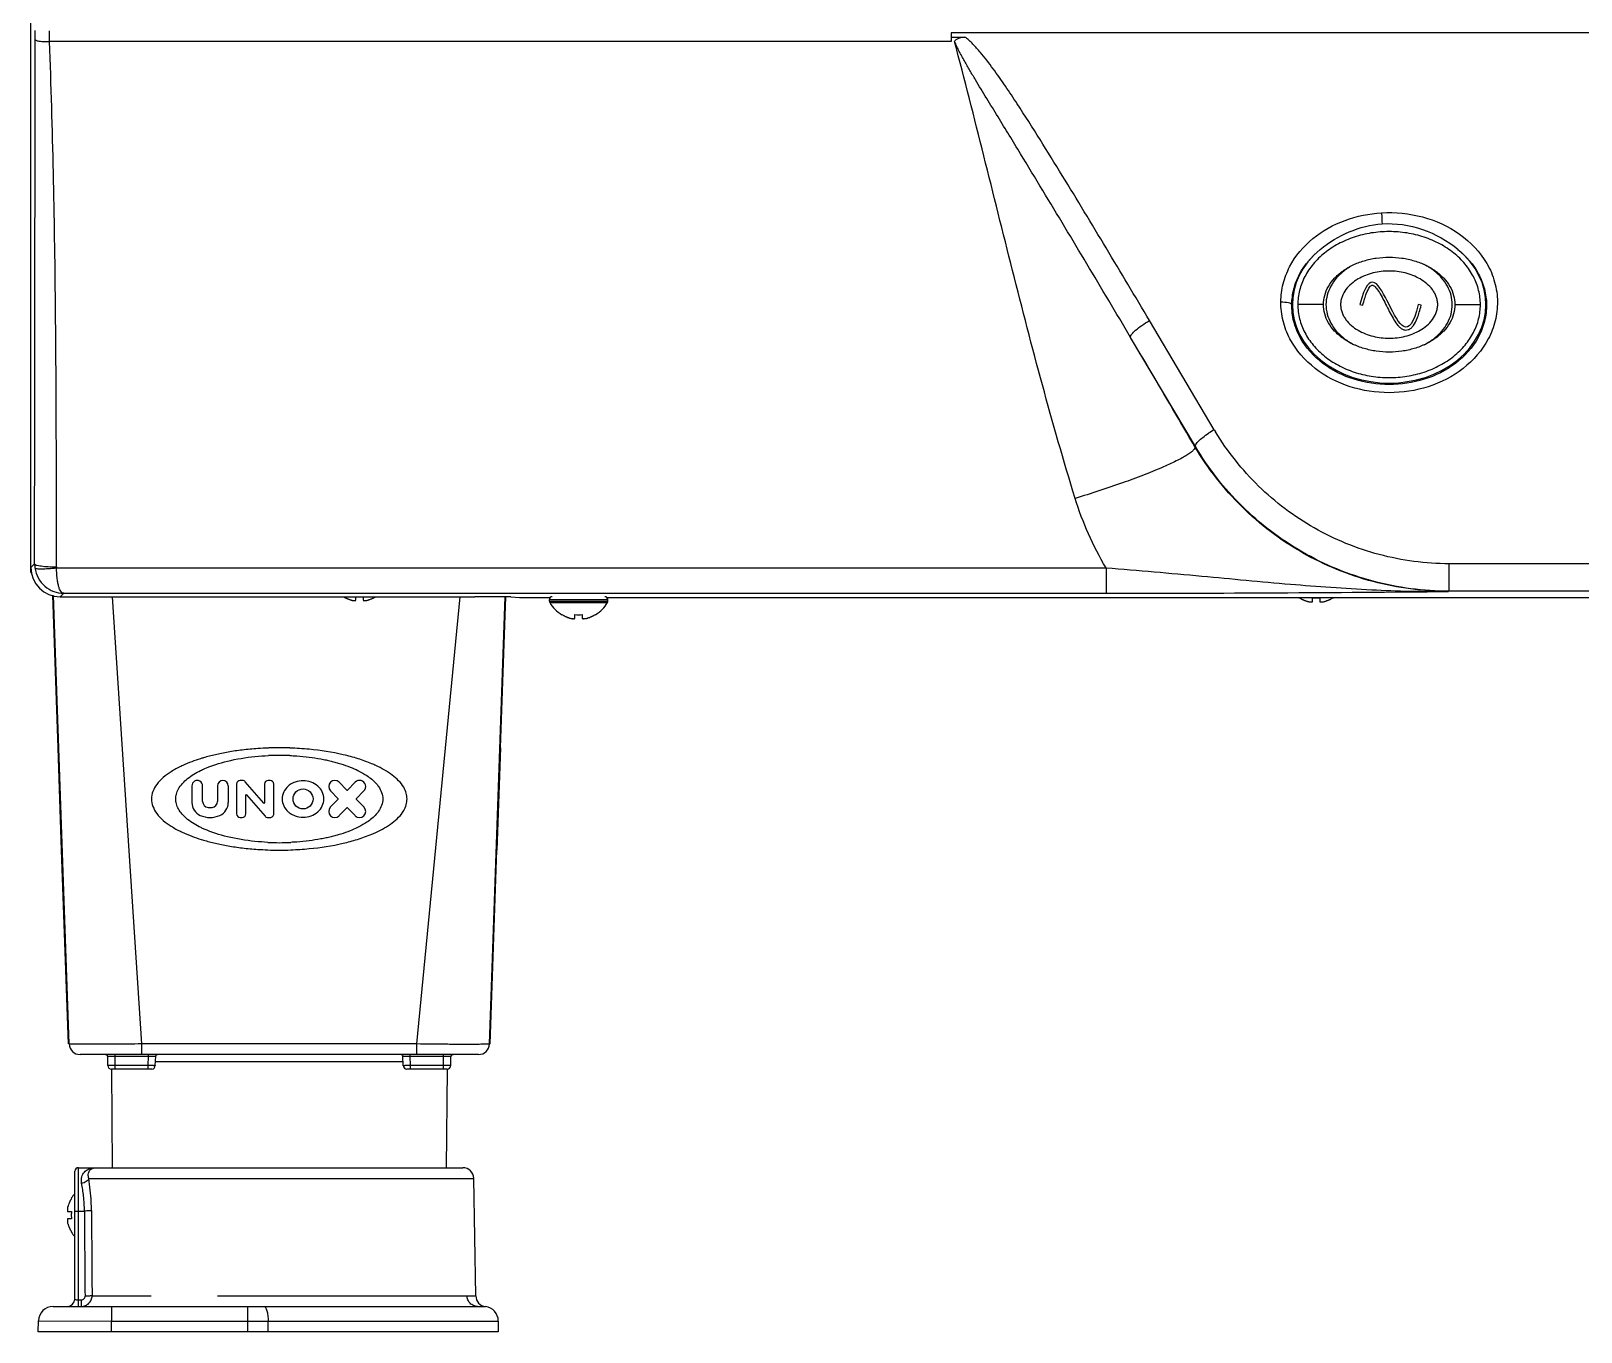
# Model space of a CAD drawing. Header units: millimetres. Extents: x -1538 to 3410, y -1646 to 2016.
# Drawn here: x -211.5 to 0.8, y -329.1 to -151 of the extents above; entities that cross this region are included whole.
import ezdxf

# ---------------------------------------------------------------- set-up
doc = ezdxf.new("R2010")
doc.units = ezdxf.units.MM
doc.header["$LTSCALE"] = 23.1
doc.layers.get('0').update_dxf_attribs({"linetype": 'CONTINUOUS'})

msp = doc.modelspace()

# ---------------------------------------------------------------- linework, layer by layer
at = {"linetype": 'Continuous'}
for p, q in [((-211.47, -224.44), (-211.47, -149.46)), ((-85.47, -152.41), (-208.92, -152.41)), ((-85.47, -151.24), (-85.47, -152.41)), ((522.53, -151.24), (-85.47, -151.24)), ((-85.47, -151.81), (-83.56, -151.81)), ((-34.47, -188.44), (-37.97, -188.44)), ((-29.47, -188.44), (-29.08, -188.54)), ((-21.08, -188.54), (-21.47, -188.44)), ((-16.47, -188.44), (-12.97, -188.44)), ((-49.41, -205.59), (-58.28, -190.64)), ((-52, -207.88), (-60.87, -192.93)), ((-52, -207.88), (-52.06, -207.9)), ((-211.47, -224.44), (-210.98, -223.95)), ((-211.47, -225.14), (-211.47, -224.44)), ((-207.97, -224.49), (-64.24, -224.49)), ((-64.24, -224.49), (-64.24, -227.96)), ((454.32, -223.93), (-17.25, -223.93)), ((-17.25, -227.7), (-17.25, -223.93)), ((-211.47, -225.14), (-211.33, -225.14)), ((-207.76, -249.14), (-208.49, -228.24)), ((-206.25, -289.7), (-208.39, -228.26)), ((-207.47, -228.44), (-206.99, -227.96)), ((-207.47, -228.44), (-150.66, -228.44)), ((-206.99, -227.96), (-64.24, -227.96)), ((-196.29, -289.7), (-200.31, -228.44)), ((-166.97, -228.94), (-166.97, -228.44)), ((-165.97, -228.44), (-165.97, -228.94)), ((-158.61, -289.7), (-152.7, -228.44)), ((-148.69, -289.7), (-146.55, -228.46)), ((-147.17, -249.14), (-146.45, -228.46)), ((-145.74, -228.48), (-144.55, -228.54)), ((-140.47, -229.04), (-140.47, -228.84)), ((-140.47, -228.84), (-132.47, -228.84)), ((-140.47, -229.04), (-132.47, -229.04)), ((-140.41, -229.25), (-132.52, -229.25)), ((-132.57, -228.57), (214.64, -228.57)), ((-132.47, -229.04), (-132.47, -228.84)), ((-37.77, -228.62), (-37.77, -228.59)), ((-35.97, -229.14), (-35.97, -228.59)), ((-34.97, -228.59), (-34.97, -229.14)), ((-33.17, -228.59), (-33.17, -228.62)), ((454.32, -227.7), (-17.25, -227.7)), ((-138.77, -230.92), (-138.77, -230.89)), ((-136.97, -231.44), (-136.97, -230.89)), ((-135.97, -230.89), (-135.97, -231.44)), ((-134.17, -230.89), (-134.17, -230.92)), ((-207.27, -263.14), (-207.76, -249.14)), ((-207.66, -249.14), (-207.76, -249.14)), ((-147.17, -249.14), (-147.66, -263.14)), ((-147.17, -249.14), (-147.27, -249.14)), ((-189.44, -254.35), (-189.44, -256.65)), ((-187.96, -256.47), (-187.96, -254.35)), ((-185.93, -254.35), (-185.93, -256.47)), ((-184.44, -256.65), (-184.44, -254.35)), ((-183.3, -254.11), (-183.3, -258.17)), ((-182.5, -253.61), (-182.8, -253.61)), ((-179.57, -256.71), (-182.12, -253.78)), ((-179.5, -254.11), (-179.5, -256.68)), ((-178.73, -253.61), (-178.99, -253.61)), ((-178.23, -258.17), (-178.23, -254.11)), ((-168.19, -254.92), (-169.25, -253.85)), ((-167.07, -253.85), (-168.13, -254.92)), ((-207.42, -256.14), (-207.52, -256.14)), ((-182.03, -258.17), (-182.03, -255.6)), ((-181.96, -255.57), (-179.41, -258.51)), ((-170.45, -255.05), (-169.39, -256.11)), ((-169.39, -256.17), (-170.45, -257.24)), ((-166.93, -256.11), (-165.87, -255.05)), ((-165.87, -257.24), (-166.93, -256.17)), ((-147.51, -256.14), (-147.41, -256.14)), ((-182.8, -258.68), (-182.54, -258.68)), ((-179.03, -258.68), (-178.73, -258.68)), ((-169.25, -258.43), (-168.19, -257.37)), ((-168.13, -257.37), (-167.07, -258.43)), ((-206.35, -289.7), (-207.27, -263.14)), ((-207.27, -263.14), (-207.17, -263.14)), ((-148.59, -289.7), (-147.66, -263.14)), ((-147.76, -263.14), (-147.66, -263.14)), ((-196.29, -291.14), (-196.29, -289.7)), ((-158.61, -289.7), (-196.29, -289.7)), ((-158.61, -291.14), (-158.61, -289.7)), ((-150.18, -291.14), (-204.75, -291.14)), ((-200.94, -292.65), (-200.96, -291.39)), ((-199.96, -291.39), (-199.96, -291.14)), ((-199.94, -292.65), (-199.96, -291.39)), ((-199.96, -291.39), (-195.39, -291.39)), ((-199.94, -293.14), (-199.94, -292.65)), ((-195.44, -292.65), (-199.94, -292.65)), ((-195.44, -292.65), (-195.39, -291.39)), ((-195.44, -293.14), (-195.44, -292.65)), ((-195.39, -291.39), (-195.39, -291.14)), ((-194.44, -292.66), (-194.39, -291.38)), ((-160.51, -292.13), (-194.42, -292.13)), ((-160.49, -292.66), (-160.54, -291.38)), ((-159.54, -291.39), (-159.54, -291.14)), ((-159.54, -291.39), (-154.97, -291.39)), ((-159.49, -292.65), (-159.54, -291.39)), ((-154.99, -292.65), (-159.49, -292.65)), ((-159.49, -293.14), (-159.49, -292.65)), ((-154.99, -292.65), (-154.97, -291.39)), ((-154.99, -293.14), (-154.99, -292.65)), ((-154.97, -291.39), (-154.97, -291.14)), ((-153.99, -292.65), (-153.97, -291.39)), ((-200.45, -293.14), (-200.33, -306.64)), ((-200.45, -293.14), (-200.33, -306.64)), ((-194.94, -293.14), (-200.44, -293.14)), ((-154.49, -293.14), (-159.99, -293.14)), ((-154.48, -293.14), (-154.6, -306.64)), ((-205.47, -324.64), (-205.47, -307.14)), ((-204.97, -325.64), (-204.97, -306.64)), ((-204.97, -306.64), (-152.33, -306.64)), ((-203.56, -308.12), (-150.83, -308.12)), ((-150.55, -324.19), (-150.83, -308.12)), ((-205.94, -310.84), (-205.91, -310.84)), ((-206.46, -312.64), (-205.91, -312.64)), ((-205.91, -313.64), (-206.46, -313.64)), ((-204.97, -312.58), (-204.15, -312.58)), ((-205.91, -315.44), (-205.94, -315.44)), ((-204.97, -324.73), (-204.57, -324.73)), ((-204.57, -325.64), (-204.57, -324.73)), ((-203.1, -324.17), (-195.02, -324.17)), ((-185.92, -324.17), (-151.74, -324.17)), ((-208.44, -325.64), (-150.31, -325.64)), ((-200.44, -325.64), (-200.44, -327.64)), ((-181.81, -325.64), (-181.81, -329.14)), ((-210.47, -329.14), (-210.44, -327.61)), ((-210.44, -327.61), (-200.44, -327.64)), ((-200.46, -329.14), (-200.44, -327.64)), ((-200.44, -327.64), (-147.47, -327.64)), ((-178.99, -329.14), (-178.99, -327.64)), ((-147.47, -327.64), (-147.47, -329.14)), ((-147.47, -329.14), (-210.47, -329.14))]:
    msp.add_line(p, q, dxfattribs=at)
for points in [[(-194.39, -291.38), (-194.38, -291.33), (-194.33, -291.23), (-194.24, -291.17), (-194.14, -291.14)], [(-160.79, -291.14), (-160.69, -291.17), (-160.6, -291.23), (-160.55, -291.33), (-160.54, -291.38)]]:
    msp.add_lwpolyline(points, dxfattribs=at)
msp.add_circle((-174.21, -256.14), 1.37, dxfattribs=at)
for centre, radius, start, end in [((-828.51, -160.26), 619.64, 0.7264, 0.85909), ((-42.99, -217.18), 13.25, 118.9809, 123.0056), ((-17.31, -186.55), 37.32, 210.6895, 211.1977), ((-206.97, -223.96), 4, 179.9909, 187.9785), ((-206.73, -224.34), 1.25, 180.1243, 186.629), ((-166.28, -224.34), 4.75, 239.7816, 241.0315), ((-166.28, -224.34), 4.75, 241.0316, 241.9926), ((-166.28, -224.34), 4.75, 241.9926, 243.3187), ((-166.28, -224.35), 4.74, 243.3188, 244.4598), ((-166.29, -224.35), 4.74, 244.4598, 245.4278), ((-166.29, -224.35), 4.73, 245.4278, 246.6825), ((-166.29, -224.36), 4.73, 246.6826, 247.4526), ((-166.29, -224.36), 4.72, 247.4524, 248.9975), ((-166.3, -224.37), 4.72, 248.9977, 249.4819), ((-166.3, -224.38), 4.7, 249.4813, 251.5344), ((-166.31, -224.4), 4.68, 251.535, 252.6227), ((-166.31, -224.42), 4.67, 252.6228, 253.6051), ((-166.32, -224.45), 4.64, 253.6036, 255.6824), ((-167.21, -226.95), 2.01, 262.7259, 264.7415), ((-167.21, -226.97), 1.98, 264.7442, 265.3991), ((-167.21, -226.98), 1.97, 265.3984, 266.7833), ((-167.22, -226.99), 1.96, 266.7841, 267.6235), ((-167.22, -227), 1.96, 267.6234, 268.8455), ((-167.22, -227), 1.95, 268.8459, 270.9258), ((-167.22, -227), 1.95, 270.9261, 271.9964), ((-167.22, -227), 1.96, 271.9964, 273.0228), ((-167.22, -226.99), 1.97, 273.0233, 274.286), ((-167.22, -226.97), 1.98, 274.2856, 275.1372), ((-167.22, -226.95), 2.01, 275.1401, 277.2744), ((-165.71, -226.95), 2.01, 262.7256, 264.8598), ((-165.71, -226.97), 1.98, 264.8627, 265.7144), ((-165.71, -226.99), 1.97, 265.714, 266.9766), ((-165.72, -227), 1.96, 266.9771, 268.0037), ((-165.72, -227), 1.95, 268.0037, 269.0738), ((-165.72, -227), 1.95, 269.0741, 270.1995), ((-165.72, -227), 1.95, 270.1995, 271.1541), ((-165.72, -227), 1.95, 271.1545, 272.3767), ((-165.72, -226.99), 1.96, 272.3765, 273.2159), ((-165.72, -226.98), 1.97, 273.2167, 274.6016), ((-165.72, -226.97), 1.98, 274.6009, 275.2558), ((-165.72, -226.95), 2.01, 275.2585, 277.2741), ((-166.61, -224.45), 4.64, 284.3176, 286.3964), ((-166.62, -224.42), 4.67, 286.3949, 287.3772), ((-166.63, -224.4), 4.68, 287.3773, 288.465), ((-166.63, -224.38), 4.7, 288.4656, 290.5187), ((-166.64, -224.37), 4.72, 290.5181, 291.0023), ((-166.64, -224.36), 4.72, 291.0025, 292.5476), ((-166.64, -224.36), 4.73, 292.5474, 293.3174), ((-166.64, -224.35), 4.73, 293.3175, 294.5722), ((-166.65, -224.35), 4.74, 294.5722, 295.5402), ((-166.65, -224.35), 4.74, 295.5402, 296.6812), ((-166.65, -224.34), 4.75, 296.6813, 298.0074), ((-166.65, -224.34), 4.75, 298.0074, 298.9684), ((-166.65, -224.34), 4.75, 298.9685, 300.2183), ((-140.07, -228.84), 0.4, 90, 180), ((-140.07, -229.04), 0.4, 180, 210.3012), ((-136.27, -226.82), 4.8, 210.3012, 238.6273), ((-136.27, -226.82), 4.8, 210.3012, 238.6273), ((-136.66, -226.82), 4.8, 301.3727, 329.6988), ((-136.66, -226.82), 4.8, 301.3727, 329.6988), ((-132.87, -228.84), 0.4, 0, 90), ((-132.87, -229.04), 0.4, 329.6988, 360), ((-65.29, 4514.14), 4742.11, 270.01265, 270.57951), ((-35.27, -224.52), 4.8, 237.6271, 238.6273), ((-35.27, -224.52), 4.8, 237.7165, 238.6273), ((-35.28, -224.54), 4.75, 238.4659, 241.0313), ((-35.28, -224.54), 4.75, 241.0316, 241.9926), ((-35.28, -224.54), 4.75, 241.9926, 243.3187), ((-35.28, -224.55), 4.74, 243.3188, 244.4598), ((-35.29, -224.55), 4.74, 244.4598, 245.4278), ((-35.29, -224.55), 4.73, 245.4278, 246.6825), ((-35.29, -224.56), 4.73, 246.6826, 247.4526), ((-35.29, -224.56), 4.72, 247.4524, 248.9975), ((-35.3, -224.57), 4.72, 248.9977, 249.4819), ((-35.3, -224.58), 4.7, 249.4813, 251.5344), ((-35.31, -224.6), 4.68, 251.535, 252.6227), ((-35.31, -224.62), 4.67, 252.6228, 253.6051), ((-35.32, -224.65), 4.64, 253.6036, 255.6824), ((-36.21, -227.15), 2.01, 262.7259, 264.7415), ((-36.21, -227.17), 1.98, 264.7442, 265.3991), ((-36.21, -227.18), 1.97, 265.3984, 266.7833), ((-36.22, -227.19), 1.96, 266.7841, 267.6235), ((-36.22, -227.2), 1.96, 267.6234, 268.8455), ((-36.22, -227.2), 1.95, 268.8459, 270.9258), ((-36.22, -227.2), 1.95, 270.9261, 271.9964), ((-36.22, -227.2), 1.96, 271.9964, 273.0228), ((-36.22, -227.19), 1.97, 273.0233, 274.286), ((-36.22, -227.17), 1.98, 274.2856, 275.1372), ((-36.22, -227.15), 2.01, 275.1401, 277.2744), ((-35.47, -224.84), 3.78, 262.3953, 277.6047), ((-34.71, -227.15), 2.01, 262.7256, 264.8598), ((-34.71, -227.17), 1.98, 264.8627, 265.7144), ((-34.71, -227.19), 1.97, 265.714, 266.9766), ((-34.72, -227.2), 1.96, 266.9771, 268.0037), ((-34.72, -227.2), 1.95, 268.0037, 269.0738), ((-34.72, -227.2), 1.95, 269.0741, 270.1995), ((-34.72, -227.2), 1.95, 270.1995, 271.1541), ((-34.72, -227.2), 1.95, 271.1545, 272.3767), ((-34.72, -227.19), 1.96, 272.3765, 273.2159), ((-34.72, -227.18), 1.97, 273.2167, 274.6016), ((-34.72, -227.17), 1.98, 274.6009, 275.2558), ((-34.72, -227.15), 2.01, 275.2585, 277.2741), ((-35.61, -224.65), 4.64, 284.3176, 286.3964), ((-35.62, -224.62), 4.67, 286.3949, 287.3772), ((-35.63, -224.6), 4.68, 287.3773, 288.465), ((-35.63, -224.58), 4.7, 288.4656, 290.5187), ((-35.64, -224.57), 4.72, 290.5181, 291.0023), ((-35.64, -224.56), 4.72, 291.0025, 292.5476), ((-35.64, -224.56), 4.73, 292.5474, 293.3174), ((-35.64, -224.55), 4.73, 293.3175, 294.5722), ((-35.65, -224.55), 4.74, 294.5722, 295.5402), ((-35.65, -224.55), 4.74, 295.5402, 296.6812), ((-35.65, -224.54), 4.75, 296.6813, 298.0074), ((-35.65, -224.54), 4.75, 298.0074, 298.9684), ((-35.65, -224.54), 4.75, 298.9687, 301.5341), ((-35.66, -224.52), 4.8, 301.3727, 302.2835), ((-35.66, -224.52), 4.8, 301.3727, 302.3729), ((-136.28, -226.84), 4.75, 238.4659, 241.0313), ((-136.28, -226.84), 4.75, 241.0316, 241.9926), ((-136.28, -226.84), 4.75, 241.9926, 243.3187), ((-136.28, -226.85), 4.74, 243.3188, 244.4598), ((-136.29, -226.85), 4.74, 244.4598, 245.4278), ((-136.29, -226.85), 4.73, 245.4278, 246.6825), ((-136.29, -226.86), 4.73, 246.6826, 247.4526), ((-136.29, -226.86), 4.72, 247.4524, 248.9975), ((-136.3, -226.87), 4.72, 248.9977, 249.4819), ((-136.3, -226.88), 4.7, 249.4813, 251.5344), ((-136.31, -226.9), 4.68, 251.535, 252.6227), ((-136.31, -226.92), 4.67, 252.6228, 253.6051), ((-136.47, -227.14), 3.78, 262.3953, 277.6047), ((-136.62, -226.92), 4.67, 286.3949, 287.3772), ((-136.63, -226.9), 4.68, 287.3773, 288.465), ((-136.63, -226.88), 4.7, 288.4656, 290.5187), ((-136.64, -226.87), 4.72, 290.5181, 291.0023), ((-136.64, -226.86), 4.72, 291.0025, 292.5476), ((-136.64, -226.86), 4.73, 292.5474, 293.3174), ((-136.64, -226.85), 4.73, 293.3175, 294.5722), ((-136.65, -226.85), 4.74, 294.5722, 295.5402), ((-136.65, -226.85), 4.74, 295.5402, 296.6812), ((-136.65, -226.84), 4.75, 296.6813, 298.0074), ((-136.65, -226.84), 4.75, 298.0074, 298.9684), ((-136.65, -226.84), 4.75, 298.9687, 301.5341), ((-136.32, -226.95), 4.64, 253.6036, 255.6824), ((-137.21, -229.45), 2.01, 262.7259, 264.7415), ((-137.21, -229.47), 1.98, 264.7442, 265.3991), ((-137.21, -229.48), 1.97, 265.3984, 266.7833), ((-137.22, -229.49), 1.96, 266.7841, 267.6235), ((-137.22, -229.5), 1.96, 267.6234, 268.8455), ((-137.22, -229.5), 1.95, 268.8459, 270.9258), ((-137.22, -229.5), 1.95, 270.9261, 271.9964), ((-137.22, -229.5), 1.96, 271.9964, 273.0228), ((-137.22, -229.49), 1.97, 273.0233, 274.286), ((-137.22, -229.47), 1.98, 274.2856, 275.1372), ((-137.22, -229.45), 2.01, 275.1401, 277.2744), ((-135.71, -229.45), 2.01, 262.7256, 264.8598), ((-135.71, -229.47), 1.98, 264.8627, 265.7144), ((-135.71, -229.49), 1.97, 265.714, 266.9766), ((-135.72, -229.5), 1.96, 266.9771, 268.0037), ((-135.72, -229.5), 1.95, 268.0037, 269.0738), ((-135.72, -229.5), 1.95, 269.0741, 270.1995), ((-135.72, -229.5), 1.95, 270.1995, 271.1541), ((-135.72, -229.5), 1.95, 271.1545, 272.3767), ((-135.72, -229.49), 1.96, 272.3765, 273.2159), ((-135.72, -229.48), 1.97, 273.2167, 274.6016), ((-135.72, -229.47), 1.98, 274.6009, 275.2558), ((-135.72, -229.45), 2.01, 275.2585, 277.2741), ((-136.61, -226.95), 4.64, 284.3176, 286.3964), ((-177.47, -283.75), 33.58, 87.5041, 92.4884), ((-177.46, -292.92), 43.78, 88.1051, 91.9045), ((-188.7, -254.35), 0.74, 0, 180.0001), ((-185.19, -254.35), 0.74, 0, 180), ((-182.8, -254.11), 0.508, 90, 180), ((-182.5, -254.11), 0.508, 41, 90), ((-178.99, -254.11), 0.508, 90, 180), ((-178.73, -254.11), 0.508, 0, 90), ((-169.85, -254.45), 0.846, 45, 225), ((-166.47, -254.45), 0.846, 315, 135.0003), ((-187.53, -256.65), 1.9, 180, 246.4218), ((-187.11, -256.47), 0.846, 180, 262.3377), ((-186.77, -256.47), 0.846, 277.6627, 360), ((-186.35, -256.65), 1.9, 293.5782, 360), ((-181.99, -255.6), 0.0423, 41, 180), ((-179.54, -256.68), 0.0423, 220.9989, 360), ((-169.42, -256.14), 0.0423, 315, 44.9987), ((-168.16, -254.89), 0.0423, 225, 315), ((-166.9, -256.14), 0.0423, 135, 224.9987), ((-186.94, -255.3), 3.38, 246.4218, 293.5782), ((-186.94, -255.21), 2.11, 262.3377, 277.6624), ((-182.8, -258.17), 0.508, 180.0003, 270), ((-182.54, -258.17), 0.508, 270, 360), ((-179.03, -258.17), 0.508, 221, 270), ((-178.73, -258.17), 0.508, 270, 0.0001), ((-169.85, -257.84), 0.846, 135, 315), ((-168.16, -257.4), 0.0423, 45, 135), ((-166.47, -257.84), 0.846, 225.0006, 45), ((-177.46, -219.39), 43.76, 267.9356, 272.0555), ((-177.47, -228.56), 33.57, 267.3327, 272.6739), ((-204.75, -289.64), 1.5, 182, 269.9994), ((-150.18, -289.64), 1.5, 270.0006, 358), ((-201.46, -292.14), 1, 62.1385, 90), ((-201.21, -291.39), 0.25, 1.0003, 90.0181), ((-200.44, -292.64), 0.5, 181, 269.998), ((-194.94, -292.64), 0.5, 270, 357.587), ((-159.99, -292.64), 0.5, 182.4136, 270), ((-154.49, -292.64), 0.5, 270.0028, 359), ((-153.72, -291.39), 0.25, 89.9879, 178.9997), ((-153.47, -292.14), 1, 90, 117.8615), ((-204.97, -307.14), 0.5, 90, 180), ((-202.67, -307.65), 1, 107.0886, 112.7773), ((-152.33, -308.14), 1.5, 1, 90), ((-201.97, -313.29), 4.64, 163.6036, 165.6824), ((-201.94, -313.3), 4.67, 162.6228, 163.6051), ((-201.92, -313.3), 4.68, 161.535, 162.6227), ((-201.9, -313.31), 4.7, 159.4813, 161.5344), ((-201.89, -313.31), 4.72, 158.9977, 159.4819), ((-201.89, -313.32), 4.72, 157.4524, 158.9975), ((-201.88, -313.32), 4.73, 156.6826, 157.4526), ((-201.88, -313.32), 4.73, 155.4278, 156.6825), ((-201.87, -313.32), 4.74, 154.4598, 155.4278), ((-201.87, -313.32), 4.74, 153.3188, 154.4598), ((-201.86, -313.33), 4.75, 151.9926, 153.3187), ((-201.86, -313.33), 4.75, 151.0316, 151.9926), ((-201.86, -313.33), 4.75, 148.4659, 151.0313), ((-201.85, -313.34), 4.8, 139.2086, 148.5421), ((-204.52, -312.39), 1.96, 176.9771, 178.0037), ((-204.52, -312.39), 1.95, 178.0037, 179.0738), ((-204.53, -312.39), 1.95, 179.0741, 180.1995), ((-204.53, -312.39), 1.95, 180.1995, 181.1541), ((-204.52, -312.39), 1.95, 181.1545, 182.3767), ((-204.52, -312.39), 1.96, 182.3765, 183.2159), ((-204.52, -313.89), 1.96, 176.7841, 177.6235), ((-204.52, -313.89), 1.96, 177.6234, 178.8455), ((-204.53, -313.89), 1.95, 178.8459, 180.9258), ((-204.52, -313.89), 1.95, 180.9261, 181.9964), ((-204.52, -313.89), 1.96, 181.9964, 183.0228), ((-204.47, -312.4), 2.01, 172.7256, 174.8598), ((-204.5, -312.4), 1.98, 174.8627, 175.7144), ((-204.51, -312.39), 1.97, 175.714, 176.9766), ((-204.5, -312.39), 1.97, 183.2167, 184.6016), ((-204.49, -312.39), 1.98, 184.6009, 185.2558), ((-204.47, -312.39), 2.01, 185.2585, 187.2741), ((-204.47, -313.9), 2.01, 172.7259, 174.7415), ((-204.49, -313.9), 1.98, 174.7442, 175.3991), ((-204.5, -313.89), 1.97, 175.3984, 176.7833), ((-204.51, -313.89), 1.97, 183.0233, 184.286), ((-204.5, -313.89), 1.98, 184.2856, 185.1372), ((-204.47, -313.89), 2.01, 185.1401, 187.2744), ((-201.97, -313), 4.64, 194.3176, 196.3964), ((-202.16, -313.14), 3.79, 172.4013, 179.9911), ((-202.16, -313.14), 3.79, 180.0089, 187.5987), ((3389.12, -289.69), 3593.35, 180.36486, 180.55083), ((3508.61, -291.97), 3711.85, 180.31694, 180.49696), ((-201.94, -312.99), 4.67, 196.3949, 197.3772), ((-201.92, -312.98), 4.68, 197.3773, 198.465), ((-201.9, -312.98), 4.7, 198.4656, 200.5187), ((-201.89, -312.97), 4.72, 200.5181, 201.0023), ((-201.89, -312.97), 4.72, 201.0025, 202.5476), ((-201.88, -312.97), 4.73, 202.5474, 203.3174), ((-201.88, -312.97), 4.73, 203.3175, 204.5722), ((-201.87, -312.96), 4.74, 204.5722, 205.5402), ((-201.87, -312.96), 4.74, 205.5402, 206.6812), ((-201.86, -312.96), 4.75, 206.6813, 208.0074), ((-201.86, -312.96), 4.75, 208.0074, 208.9684), ((-201.86, -312.96), 4.75, 208.9687, 211.5341), ((-201.85, -312.94), 4.8, 211.4579, 220.7914), ((-206.47, -324.64), 1, 270, 360), ((-149.05, -324.17), 1.5, 181, 263.2171), ((-208.44, -327.64), 2, 90, 179), ((-149.47, -327.64), 2, 0, 83.217)]:
    msp.add_arc(centre, radius, start, end, dxfattribs=at)
for centre, major_axis, ratio, start_param, end_param in [((-25.47, -188.44), (13.25, 0), 0.811321, 8.646218, 13.344975), ((-207.47, -224.44), (2.83, 2.83), 0.999924, -3.926953, -2.356233), ((-150.66, -228.49), (5, 0), 0.008727, 0.174533, 1.570796), ((-139.63, -228.53), (5, 0), 0.008727, 3.316126, 4.563292)]:
    msp.add_ellipse(centre, major_axis=major_axis, ratio=ratio, start_param=start_param, end_param=end_param, dxfattribs=at)
for points, knots in [([(-210.98, -223.95), (-210.97, -217.96), (-210.94, -194.03), (-210.91, -170.09), (-210.89, -152.15)], [0, 0, 0, 0, 0.25044, 1, 1, 1, 1]), ([(-210.89, -152.15), (-210.89, -152), (-210.89, -151.72), (-210.88, -151.34), (-210.89, -151.08), (-210.89, -150.94), (-210.89, -150.91)], [0, 0, 0, 0, 0.362405, 0.684513, 0.909564, 1, 1, 1, 1]), ([(-210.89, -152.15), (-210.88, -152.18), (-210.83, -152.23), (-210.64, -152.31), (-210.24, -152.38), (-209.63, -152.42), (-209.17, -152.42), (-208.92, -152.41)], [0, 0, 0, 0, 0.036851, 0.09982, 0.315605, 0.630475, 1, 1, 1, 1]), ([(-207.98, -224.34), (-207.98, -212.35), (-207.99, -188.37), (-208.48, -164.39), (-208.92, -152.41)], [0, 0, 0, 0, 0.500002, 1, 1, 1, 1]), ([(-68.47, -214.98), (-71.64, -204.67), (-77.14, -183.8), (-82.23, -162.84), (-84.98, -152.41)], [0, 0, 0, 0, 0.500001, 1, 1, 1, 1]), ([(-60.87, -192.93), (-62.86, -189.57), (-66.86, -182.85), (-71.89, -174.47), (-75.95, -167.77), (-78.52, -163.57), (-80.58, -160.2), (-81.87, -158.08), (-82.89, -156.37), (-83.51, -155.29), (-84, -154.42), (-84.35, -153.76), (-84.62, -153.2), (-84.83, -152.75), (-84.92, -152.52), (-84.98, -152.41)], [0, 0, 0, 0, 0.248334, 0.497136, 0.621915, 0.747178, 0.810084, 0.873232, 0.904903, 0.936624, 0.952494, 0.968358, 0.984201, 0.992108, 1, 1, 1, 1]), ([(-58.28, -190.64), (-60.25, -187.32), (-63.22, -182.34), (-67.21, -175.72), (-70.22, -170.76), (-73.27, -165.83), (-75.86, -161.74), (-78.01, -158.52), (-79.67, -156.14), (-81.15, -154.21), (-82.44, -152.76), (-83.16, -152.1), (-83.56, -151.81)], [0, 0, 0, 0, 0.249703, 0.374571, 0.499455, 0.624368, 0.749333, 0.811854, 0.874425, 0.937086, 0.968496, 1, 1, 1, 1]), ([(-40.3, -188.06), (-40.29, -187.23), (-40.07, -185.57), (-38.87, -182.44), (-36.09, -179.14), (-31.58, -176.65), (-28.2, -175.97), (-26.49, -175.87)], [0, 0, 0, 0, 0.122957, 0.246397, 0.494503, 0.746188, 1, 1, 1, 1]), ([(-26.51, -175.87), (-26.5, -176), (-26.47, -176.51), (-26.45, -177.02), (-26.43, -177.39)], [0, 0, 0, 0, 0.272305, 1, 1, 1, 1]), ([(-26.49, -175.87), (-24.62, -175.76), (-20.83, -176.14), (-15.64, -178.46), (-12.35, -181.92), (-10.9, -185.32), (-10.64, -187.15), (-10.64, -188.06)], [0, 0, 0, 0, 0.253559, 0.505507, 0.753701, 0.877105, 1, 1, 1, 1]), ([(-34.9, -180.89), (-33.7, -179.91), (-31.03, -178.27), (-27.97, -177.5), (-26.43, -177.39)], [0, 0, 0, 0, 0.500211, 1, 1, 1, 1]), ([(-26.43, -177.39), (-24.58, -177.25), (-20.77, -177.8), (-17.47, -179.71), (-16.03, -180.89)], [0, 0, 0, 0, 0.499605, 1, 1, 1, 1]), ([(-38.8, -188.44), (-38.79, -187.72), (-38.6, -186.27), (-37.52, -183.54), (-36.04, -181.82), (-34.9, -180.89)], [0, 0, 0, 0, 0.247846, 0.497088, 1, 1, 1, 1]), ([(-16.04, -180.89), (-14.9, -181.81), (-13.41, -183.53), (-12.34, -186.27), (-12.14, -187.72), (-12.13, -188.44)], [0, 0, 0, 0, 0.50287, 0.752086, 1, 1, 1, 1]), ([(-30.22, -182.93), (-30.24, -182.94), (-30.73, -183.19), (-31.62, -183.75), (-32.7, -184.75), (-33.51, -185.9), (-34, -187.15), (-34.17, -188.44), (-34, -189.74), (-33.51, -190.99), (-32.7, -192.13), (-31.62, -193.14), (-30.71, -193.71), (-30.2, -193.97), (-30.16, -193.99)], [0, 0, 0, 0, 0.003637, 0.102525, 0.201413, 0.300301, 0.399188, 0.498076, 0.596964, 0.695852, 0.79474, 0.893628, 0.992516, 1, 1, 1, 1]), ([(-25.47, -183.84), (-25.84, -183.84), (-26.58, -183.89), (-27.67, -184.09), (-28.73, -184.42), (-29.74, -184.91), (-30.65, -185.55), (-31.42, -186.35), (-31.88, -187.17), (-32.08, -187.89), (-32.13, -188.44), (-32.08, -189), (-31.93, -189.54), (-31.7, -190.04), (-31.29, -190.67), (-30.65, -191.34), (-29.74, -191.98), (-28.73, -192.46), (-27.67, -192.8), (-26.58, -193), (-25.84, -193.04), (-25.47, -193.04)], [0, 0, 0, 0, 0.062491, 0.124987, 0.187486, 0.24999, 0.312494, 0.374969, 0.437373, 0.468648, 0.499922, 0.531195, 0.562469, 0.593749, 0.625036, 0.687512, 0.750014, 0.812516, 0.875015, 0.937509, 1, 1, 1, 1]), ([(-25.47, -193.04), (-25.1, -193.04), (-24.36, -193), (-23.26, -192.8), (-22.2, -192.46), (-21.2, -191.98), (-20.28, -191.34), (-19.51, -190.53), (-19.05, -189.72), (-18.85, -189), (-18.8, -188.44), (-18.85, -187.89), (-19, -187.35), (-19.23, -186.84), (-19.64, -186.22), (-20.28, -185.55), (-21.2, -184.91), (-22.2, -184.42), (-23.26, -184.09), (-24.36, -183.89), (-25.1, -183.84), (-25.47, -183.84)], [0, 0, 0, 0, 0.062491, 0.124987, 0.187486, 0.24999, 0.312494, 0.374969, 0.437373, 0.468648, 0.499922, 0.531195, 0.562469, 0.593749, 0.625036, 0.687512, 0.750014, 0.812516, 0.875015, 0.937509, 1, 1, 1, 1]), ([(-20.71, -193.96), (-20.69, -193.95), (-20.21, -193.7), (-19.31, -193.14), (-18.23, -192.13), (-17.42, -190.99), (-16.93, -189.74), (-16.76, -188.44), (-16.93, -187.15), (-17.42, -185.9), (-18.23, -184.75), (-19.31, -183.75), (-20.22, -183.17), (-20.73, -182.92), (-20.77, -182.9)], [0, 0, 0, 0, 0.003637, 0.102525, 0.201413, 0.300301, 0.399188, 0.498076, 0.596964, 0.695852, 0.79474, 0.893628, 0.992516, 1, 1, 1, 1]), ([(-29.08, -188.54), (-28.91, -187.89), (-28.59, -186.83), (-28.2, -186.09), (-27.95, -185.83), (-27.83, -185.77), (-27.76, -185.76), (-27.66, -185.79), (-27.48, -185.9), (-27.2, -186.18), (-26.81, -186.74), (-26.32, -187.63), (-25.82, -188.62), (-25.32, -189.63), (-24.81, -190.55), (-24.37, -191.19), (-23.98, -191.59), (-23.66, -191.82), (-23.26, -191.95), (-22.83, -191.9), (-22.45, -191.67), (-22.03, -191.21), (-21.59, -190.33), (-21.25, -189.22), (-21.08, -188.54)], [0, 0, 0, 0, 0.0625, 0.125, 0.15625, 0.1875, 0.21875, 0.25, 0.28125, 0.3125, 0.375, 0.4375, 0.5, 0.5625, 0.625, 0.6875, 0.71875, 0.75, 0.78125, 0.8125, 0.84375, 0.875, 0.9375, 1, 1, 1, 1]), ([(-10.64, -188.06), (-10.63, -188.93), (-10.84, -190.7), (-12.12, -194.02), (-15.15, -197.47), (-20.03, -199.97), (-25.47, -200.77), (-30.9, -199.97), (-35.78, -197.47), (-38.82, -194.02), (-40.1, -190.7), (-40.3, -188.93), (-40.3, -188.06)], [0, 0, 0, 0, 0.061497, 0.123267, 0.247365, 0.373247, 0.499998, 0.626755, 0.752637, 0.876736, 0.938505, 1, 1, 1, 1]), ([(-40.3, -188.06), (-39.95, -188.06), (-39.47, -188.1), (-38.97, -188.25), (-38.81, -188.38), (-38.8, -188.44)], [0, 0, 0, 0, 0.658251, 0.878265, 1, 1, 1, 1]), ([(-12.13, -188.44), (-12.13, -189.22), (-12.31, -190.78), (-13.48, -193.72), (-16.24, -196.75), (-20.6, -198.93), (-25.47, -199.62), (-30.33, -198.93), (-34.69, -196.75), (-37.45, -193.72), (-38.62, -190.78), (-38.81, -189.22), (-38.8, -188.44)], [0, 0, 0, 0, 0.061017, 0.12244, 0.246452, 0.372695, 0.499998, 0.627304, 0.75355, 0.877564, 0.938986, 1, 1, 1, 1]), ([(-60.87, -192.93), (-60.89, -192.88), (-60.87, -192.73), (-60.66, -192.38), (-60.14, -191.88), (-59.31, -191.25), (-58.64, -190.84), (-58.28, -190.64)], [0, 0, 0, 0, 0.046136, 0.116769, 0.340425, 0.650986, 1, 1, 1, 1]), ([(-52.06, -207.9), (-52.79, -206.65), (-55.73, -201.65), (-58.67, -196.67), (-60.87, -192.93)], [0, 0, 0, 0, 0.250423, 1, 1, 1, 1]), ([(-17.25, -223.93), (-20.47, -223.93), (-26.92, -223.08), (-35.91, -219.4), (-43.61, -213.6), (-47.6, -208.58), (-49.24, -205.88)], [0, 0, 0, 0, 0.252338, 0.503536, 0.752841, 1, 1, 1, 1]), ([(-52.06, -207.9), (-52.04, -207.97), (-52.09, -208.16), (-52.31, -208.43), (-52.68, -208.73), (-53.19, -209.08), (-53.85, -209.46), (-55, -210.06), (-56.77, -210.86), (-59.23, -211.86), (-63.16, -213.3), (-66.29, -214.32), (-68.47, -214.98)], [0, 0, 0, 0, 0.012392, 0.030696, 0.056719, 0.090903, 0.133199, 0.183395, 0.305875, 0.45434, 0.623566, 1, 1, 1, 1]), ([(-17.32, -227.72), (-20.8, -227.72), (-27.79, -226.82), (-37.56, -222.82), (-45.97, -216.44), (-50.29, -210.88), (-52.06, -207.9)], [0, 0, 0, 0, 0.249897, 0.50021, 0.750525, 1, 1, 1, 1]), ([(-52, -207.88), (-52.03, -207.79), (-51.9, -207.48), (-51.54, -207.09), (-50.95, -206.58), (-50.47, -206.25), (-50.2, -206.07)], [0, 0, 0, 0, 0.116117, 0.330152, 0.634346, 1, 1, 1, 1]), ([(-17.25, -227.7), (-20.75, -227.7), (-27.78, -226.77), (-37.56, -222.73), (-45.93, -216.36), (-50.24, -210.84), (-52, -207.88)], [0, 0, 0, 0, 0.252008, 0.503054, 0.752466, 1, 1, 1, 1]), ([(-210.98, -223.95), (-210.97, -223.99), (-210.89, -224.06), (-210.71, -224.12), (-210.43, -224.19), (-209.89, -224.27), (-209.06, -224.33), (-208.36, -224.35), (-207.98, -224.35)], [0, 0, 0, 0, 0.032328, 0.093846, 0.187428, 0.310493, 0.627764, 1, 1, 1, 1]), ([(-210.94, -224.51), (-210.93, -224.54), (-210.83, -224.58), (-210.66, -224.61), (-210.38, -224.63), (-209.85, -224.63), (-209.03, -224.59), (-208.34, -224.53), (-207.97, -224.49)], [0, 0, 0, 0, 0.029219, 0.089689, 0.182972, 0.306163, 0.624762, 1, 1, 1, 1]), ([(-210.94, -224.51), (-210.87, -224.99), (-210.56, -225.92), (-209.64, -227.06), (-208.39, -227.79), (-207.45, -227.96), (-206.99, -227.96)], [0, 0, 0, 0, 0.25423, 0.506623, 0.755653, 1, 1, 1, 1]), ([(-206.98, -227.96), (-207.06, -227.96), (-207.22, -227.91), (-207.41, -227.69), (-207.57, -227.38), (-207.7, -226.96), (-207.81, -226.44), (-207.92, -225.61), (-207.96, -224.95), (-207.97, -224.49)], [0, 0, 0, 0, 0.05906, 0.129039, 0.220635, 0.336712, 0.4764, 0.636663, 1, 1, 1, 1]), ([(-64.24, -224.49), (-59.86, -224.83), (-51.44, -225.57), (-39.33, -226.74), (-28.07, -227.57), (-20.84, -227.75), (-17.32, -227.72)], [0, 0, 0, 0, 0.280404, 0.538677, 0.776028, 1, 1, 1, 1]), ([(-178.92, -249.17), (-179.41, -249.18), (-180.62, -249.25), (-182.48, -249.42), (-184.13, -249.66), (-185.36, -249.89), (-186.21, -250.08), (-187.04, -250.28), (-187.71, -250.47), (-188.12, -250.59), (-188.25, -250.63)], [0, 0, 0, 0, 0.157659, 0.382572, 0.58963, 0.685921, 0.777243, 0.866283, 0.955457, 1, 1, 1, 1]), ([(-188.24, -252.25), (-188.07, -252.17), (-186.89, -251.62), (-184.43, -250.84), (-181.44, -250.36), (-179.55, -250.22), (-178.93, -250.19)], [0, 0, 0, 0, 0.057408, 0.407118, 0.80488, 1, 1, 1, 1]), ([(-166.68, -250.63), (-167.35, -250.42), (-169.55, -249.84), (-172.68, -249.35), (-175.13, -249.2), (-176.01, -249.17)], [0, 0, 0, 0, 0.222615, 0.719095, 1, 1, 1, 1]), ([(-176.01, -250.19), (-175.7, -250.21), (-174.81, -250.26), (-173.4, -250.4), (-172.07, -250.6), (-171.07, -250.8), (-170.38, -250.96), (-169.71, -251.13), (-168.83, -251.39), (-167.82, -251.74), (-167.04, -252.08), (-166.69, -252.25)], [0, 0, 0, 0, 0.096488, 0.276509, 0.442355, 0.519536, 0.592779, 0.664239, 0.735865, 0.878106, 1, 1, 1, 1]), ([(-190.69, -251.56), (-190.77, -251.6), (-191.31, -251.85), (-192.61, -252.56), (-194.29, -253.87), (-194.97, -255.45), (-194.97, -256.14)], [0, 0, 0, 0, 0.04125, 0.275012, 0.678544, 1, 1, 1, 1]), ([(-190.71, -254.01), (-190.5, -253.77), (-189.74, -253.08), (-188.86, -252.56), (-188.24, -252.25)], [0, 0, 0, 0, 0.313765, 1, 1, 1, 1]), ([(-188.25, -250.63), (-188.65, -250.76), (-189.48, -251.04), (-190.28, -251.37), (-190.69, -251.56)], [0, 0, 0, 0, 0.48085, 1, 1, 1, 1]), ([(-166.69, -252.25), (-166.65, -252.28), (-166.23, -252.49), (-165.35, -252.99), (-164.58, -253.59), (-164.22, -254)], [0, 0, 0, 0, 0.051563, 0.465079, 1, 1, 1, 1]), ([(-164.24, -251.56), (-164.42, -251.47), (-165.22, -251.13), (-166.04, -250.83), (-166.68, -250.63)], [0, 0, 0, 0, 0.227638, 1, 1, 1, 1]), ([(-159.97, -256.14), (-159.97, -255.88), (-160.05, -255.32), (-160.59, -254.1), (-162.02, -252.72), (-163.45, -251.92), (-164.24, -251.56)], [0, 0, 0, 0, 0.1198, 0.254861, 0.60223, 1, 1, 1, 1]), ([(-191.65, -256.14), (-191.65, -255.92), (-191.58, -255.44), (-191.27, -254.7), (-190.93, -254.25), (-190.71, -254.01)], [0, 0, 0, 0, 0.282762, 0.599317, 1, 1, 1, 1]), ([(-175.97, -254.18), (-176.06, -254.24), (-176.42, -254.52), (-176.91, -255.14), (-177.06, -255.82), (-177.06, -256.14)], [0, 0, 0, 0, 0.13782, 0.577461, 1, 1, 1, 1]), ([(-171.35, -256.14), (-171.35, -255.82), (-171.51, -255.14), (-172.16, -254.31), (-173.11, -253.77), (-174.21, -253.58), (-175.2, -253.75), (-175.77, -254.04), (-175.97, -254.18)], [0, 0, 0, 0, 0.162094, 0.330751, 0.508275, 0.691811, 0.875347, 1, 1, 1, 1]), ([(-164.22, -254), (-164.09, -254.14), (-163.6, -254.76), (-163.29, -255.55), (-163.29, -256.14)], [0, 0, 0, 0, 0.241033, 1, 1, 1, 1]), ([(-194.97, -256.14), (-194.97, -256.84), (-194.29, -258.42), (-192.61, -259.72), (-191.34, -260.42), (-190.82, -260.67), (-190.77, -260.69)], [0, 0, 0, 0, 0.325823, 0.734844, 0.971786, 1, 1, 1, 1]), ([(-190.75, -258.24), (-190.95, -258.01), (-191.28, -257.57), (-191.58, -256.84), (-191.65, -256.37), (-191.65, -256.14)], [0, 0, 0, 0, 0.386646, 0.710619, 1, 1, 1, 1]), ([(-177.06, -256.14), (-177.06, -256.47), (-176.91, -257.14), (-176.41, -257.78), (-176.04, -258.06), (-175.94, -258.13)], [0, 0, 0, 0, 0.414827, 0.846454, 1, 1, 1, 1]), ([(-175.94, -258.13), (-175.74, -258.26), (-175.19, -258.54), (-174.21, -258.7), (-173.11, -258.51), (-172.16, -257.97), (-171.51, -257.14), (-171.35, -256.47), (-171.35, -256.14)], [0, 0, 0, 0, 0.11837, 0.303224, 0.488077, 0.666875, 0.836743, 1, 1, 1, 1]), ([(-163.29, -256.14), (-163.29, -256.74), (-163.59, -257.5), (-164.07, -258.12), (-164.18, -258.24)], [0, 0, 0, 0, 0.777282, 1, 1, 1, 1]), ([(-164.16, -260.69), (-163.4, -260.34), (-162, -259.55), (-160.59, -258.19), (-160.05, -256.97), (-159.97, -256.41), (-159.97, -256.14)], [0, 0, 0, 0, 0.38951, 0.741645, 0.87856, 1, 1, 1, 1]), ([(-188.17, -260.07), (-188.82, -259.75), (-189.73, -259.22), (-190.53, -258.49), (-190.75, -258.24)], [0, 0, 0, 0, 0.682017, 1, 1, 1, 1]), ([(-164.18, -258.24), (-164.55, -258.67), (-165.33, -259.28), (-166.25, -259.81), (-166.69, -260.03), (-166.76, -260.07)], [0, 0, 0, 0, 0.530253, 0.926618, 1, 1, 1, 1]), ([(-190.77, -260.69), (-190.33, -260.9), (-189.47, -261.25), (-188.59, -261.55), (-188.16, -261.69)], [0, 0, 0, 0, 0.515491, 1, 1, 1, 1]), ([(-179.03, -262.09), (-179.62, -262.06), (-181.48, -261.92), (-184.43, -261.45), (-186.87, -260.67), (-188.03, -260.14), (-188.17, -260.07)], [0, 0, 0, 0, 0.187834, 0.593214, 0.949621, 1, 1, 1, 1]), ([(-166.76, -260.07), (-167.09, -260.23), (-167.84, -260.55), (-168.83, -260.9), (-169.71, -261.16), (-170.38, -261.33), (-171.07, -261.49), (-172.07, -261.68), (-173.4, -261.89), (-174.78, -262.03), (-175.63, -262.08), (-175.9, -262.09)], [0, 0, 0, 0, 0.116158, 0.261112, 0.334104, 0.406927, 0.481566, 0.560219, 0.729227, 0.912681, 1, 1, 1, 1]), ([(-166.77, -261.69), (-166.1, -261.48), (-165.22, -261.16), (-164.37, -260.79), (-164.16, -260.69)], [0, 0, 0, 0, 0.755976, 1, 1, 1, 1]), ([(-188.16, -261.69), (-188.05, -261.72), (-187.68, -261.83), (-187.04, -262.01), (-186.21, -262.21), (-185.36, -262.4), (-184.13, -262.63), (-182.48, -262.87), (-180.66, -263.04), (-179.5, -263.1), (-179.04, -263.12)], [0, 0, 0, 0, 0.034698, 0.126018, 0.217202, 0.310723, 0.409331, 0.621374, 0.851702, 1, 1, 1, 1]), ([(-175.89, -263.12), (-175.05, -263.08), (-172.64, -262.93), (-169.58, -262.46), (-167.41, -261.88), (-166.77, -261.69)], [0, 0, 0, 0, 0.274518, 0.782934, 1, 1, 1, 1]), ([(-196.29, -289.7), (-196.93, -289.7), (-198.2, -289.71), (-199.77, -289.72), (-200.97, -289.73), (-201.8, -289.73), (-202.59, -289.74), (-203.31, -289.74), (-203.96, -289.74), (-204.54, -289.73), (-205.04, -289.73), (-205.41, -289.73), (-205.66, -289.72), (-205.81, -289.72), (-205.94, -289.72), (-206.05, -289.71), (-206.13, -289.71), (-206.19, -289.71), (-206.22, -289.7), (-206.23, -289.7), (-206.24, -289.7), (-206.25, -289.7), (-206.25, -289.7)], [0, 0, 0, 0, 0.195067, 0.38264, 0.471356, 0.555533, 0.634356, 0.707062, 0.772954, 0.831391, 0.881816, 0.923744, 0.941396, 0.956778, 0.96986, 0.980612, 0.989005, 0.995025, 0.997143, 0.99867, 0.999609, 1, 1, 1, 1]), ([(-148.69, -289.7), (-148.69, -289.7), (-148.69, -289.7), (-148.71, -289.71), (-148.74, -289.71), (-148.8, -289.72), (-148.88, -289.72), (-148.99, -289.73), (-149.12, -289.73), (-149.27, -289.74), (-149.52, -289.74), (-149.88, -289.75), (-150.38, -289.75), (-150.96, -289.75), (-151.61, -289.76), (-152.33, -289.75), (-153.11, -289.75), (-153.95, -289.75), (-155.14, -289.74), (-156.7, -289.72), (-157.97, -289.71), (-158.61, -289.7)], [0, 0, 0, 0, 0.000469, 0.001442, 0.005114, 0.01114, 0.019529, 0.03027, 0.043335, 0.058699, 0.07633, 0.118218, 0.16861, 0.227023, 0.292905, 0.365611, 0.444442, 0.528631, 0.617359, 0.804944, 1, 1, 1, 1]), ([(-200.96, -291.39), (-200.96, -291.39), (-200.96, -291.39), (-200.96, -291.39), (-200.95, -291.39), (-200.94, -291.39), (-200.92, -291.39), (-200.88, -291.39), (-200.84, -291.39), (-200.79, -291.39), (-200.73, -291.39), (-200.64, -291.39), (-200.51, -291.39), (-200.34, -291.39), (-200.15, -291.39), (-200.03, -291.39), (-199.96, -291.39)], [0, 0, 0, 0, 0.001219, 0.00484, 0.010853, 0.01924, 0.04306, 0.076124, 0.118082, 0.168511, 0.226974, 0.292898, 0.444396, 0.617263, 0.805072, 1, 1, 1, 1]), ([(-199.94, -292.65), (-200, -292.65), (-200.13, -292.65), (-200.32, -292.65), (-200.49, -292.66), (-200.62, -292.66), (-200.71, -292.66), (-200.77, -292.66), (-200.82, -292.66), (-200.86, -292.65), (-200.89, -292.65), (-200.92, -292.65), (-200.93, -292.65), (-200.93, -292.65), (-200.94, -292.65), (-200.94, -292.65), (-200.94, -292.65)], [0, 0, 0, 0, 0.194892, 0.382658, 0.55548, 0.706945, 0.77286, 0.83132, 0.881751, 0.923718, 0.956795, 0.980635, 0.989036, 0.995068, 0.998716, 1, 1, 1, 1]), ([(-194.44, -292.66), (-194.44, -292.66), (-194.45, -292.66), (-194.45, -292.67), (-194.46, -292.67), (-194.47, -292.67), (-194.49, -292.67), (-194.52, -292.67), (-194.56, -292.67), (-194.61, -292.67), (-194.67, -292.67), (-194.77, -292.66), (-194.9, -292.66), (-195.07, -292.66), (-195.25, -292.66), (-195.38, -292.65), (-195.44, -292.65)], [0, 0, 0, 0, 0.001294, 0.004932, 0.010946, 0.019336, 0.043208, 0.0763, 0.118252, 0.168703, 0.227193, 0.293094, 0.444537, 0.617368, 0.805179, 1, 1, 1, 1]), ([(-195.39, -291.39), (-195.32, -291.39), (-195.2, -291.39), (-195.01, -291.39), (-194.84, -291.38), (-194.71, -291.38), (-194.62, -291.38), (-194.56, -291.38), (-194.51, -291.38), (-194.47, -291.38), (-194.44, -291.38), (-194.41, -291.38), (-194.4, -291.38), (-194.39, -291.38), (-194.39, -291.38), (-194.39, -291.38), (-194.39, -291.38)], [0, 0, 0, 0, 0.194885, 0.382595, 0.555446, 0.707005, 0.772954, 0.831429, 0.881903, 0.92389, 0.956944, 0.980791, 0.989189, 0.995199, 0.998799, 1, 1, 1, 1]), ([(-160.54, -291.38), (-160.54, -291.38), (-160.54, -291.38), (-160.54, -291.38), (-160.53, -291.38), (-160.52, -291.38), (-160.5, -291.38), (-160.46, -291.38), (-160.42, -291.38), (-160.37, -291.38), (-160.31, -291.38), (-160.22, -291.38), (-160.09, -291.38), (-159.92, -291.39), (-159.73, -291.39), (-159.61, -291.39), (-159.54, -291.39)], [0, 0, 0, 0, 0.001202, 0.004802, 0.010812, 0.01921, 0.043058, 0.076113, 0.1181, 0.168575, 0.22705, 0.293, 0.444559, 0.61741, 0.805117, 1, 1, 1, 1]), ([(-159.49, -292.65), (-159.55, -292.65), (-159.68, -292.66), (-159.87, -292.66), (-160.04, -292.66), (-160.17, -292.66), (-160.26, -292.67), (-160.32, -292.67), (-160.37, -292.67), (-160.41, -292.67), (-160.44, -292.67), (-160.46, -292.67), (-160.48, -292.67), (-160.48, -292.67), (-160.49, -292.66), (-160.49, -292.66), (-160.49, -292.66)], [0, 0, 0, 0, 0.194767, 0.38253, 0.555326, 0.706751, 0.772651, 0.831145, 0.881607, 0.923576, 0.95669, 0.980591, 0.988997, 0.995029, 0.998687, 1, 1, 1, 1]), ([(-153.99, -292.65), (-153.99, -292.65), (-153.99, -292.65), (-154, -292.65), (-154, -292.65), (-154.02, -292.65), (-154.04, -292.65), (-154.07, -292.65), (-154.11, -292.66), (-154.16, -292.66), (-154.22, -292.66), (-154.31, -292.66), (-154.44, -292.66), (-154.61, -292.65), (-154.8, -292.65), (-154.93, -292.65), (-154.99, -292.65)], [0, 0, 0, 0, 0.001277, 0.004922, 0.010954, 0.019357, 0.043205, 0.076286, 0.118252, 0.168681, 0.22714, 0.293055, 0.444521, 0.617342, 0.805109, 1, 1, 1, 1]), ([(-154.97, -291.39), (-154.9, -291.39), (-154.78, -291.39), (-154.59, -291.39), (-154.42, -291.39), (-154.29, -291.39), (-154.2, -291.39), (-154.14, -291.39), (-154.09, -291.39), (-154.05, -291.39), (-154.02, -291.39), (-153.99, -291.39), (-153.98, -291.39), (-153.98, -291.39), (-153.97, -291.39), (-153.97, -291.39), (-153.97, -291.39)], [0, 0, 0, 0, 0.19493, 0.382742, 0.555607, 0.707104, 0.773028, 0.831492, 0.88192, 0.923879, 0.956941, 0.980759, 0.989145, 0.995157, 0.998779, 1, 1, 1, 1]), ([(-204.54, -308.77), (-204.56, -308.62), (-204.59, -308.33), (-204.53, -307.91), (-204.38, -307.55), (-204.16, -307.25), (-203.9, -307.02), (-203.51, -306.78), (-203.17, -306.69), (-202.94, -306.66)], [0, 0, 0, 0, 0.154727, 0.293907, 0.421139, 0.540512, 0.655628, 0.769392, 1, 1, 1, 1]), ([(-203.56, -308.12), (-203.6, -307.95), (-203.65, -307.62), (-203.55, -307.19), (-203.35, -306.89), (-203.16, -306.77), (-203.06, -306.73)], [0, 0, 0, 0, 0.33308, 0.590006, 0.802903, 1, 1, 1, 1]), ([(-202.96, -306.7), (-202.94, -306.69), (-202.82, -306.66), (-202.69, -306.64), (-202.6, -306.64)], [0, 0, 0, 0, 0.243365, 1, 1, 1, 1]), ([(-202.94, -306.66), (-202.91, -306.66), (-202.8, -306.65), (-202.68, -306.64), (-202.6, -306.64)], [0, 0, 0, 0, 0.247631, 1, 1, 1, 1]), ([(-203.56, -308.12), (-203.58, -308.2), (-203.67, -308.37), (-203.89, -308.57), (-204.19, -308.71), (-204.42, -308.76), (-204.54, -308.77)], [0, 0, 0, 0, 0.208931, 0.449933, 0.718576, 1, 1, 1, 1]), ([(-204.15, -312.58), (-204.15, -311.89), (-204.23, -310.62), (-204.42, -309.35), (-204.54, -308.77)], [0, 0, 0, 0, 0.535039, 1, 1, 1, 1]), ([(-203.19, -312.51), (-203.19, -312.11), (-203.23, -310.64), (-203.38, -309.17), (-203.56, -308.12)], [0, 0, 0, 0, 0.271834, 1, 1, 1, 1]), ([(-205.47, -312.62), (-205.47, -312.62), (-205.45, -312.61), (-205.42, -312.6), (-205.38, -312.6), (-205.32, -312.59), (-205.24, -312.58), (-205.12, -312.58), (-205.03, -312.58), (-204.97, -312.58)], [0, 0, 0, 0, 0.025391, 0.083894, 0.176561, 0.300149, 0.450311, 0.621525, 1, 1, 1, 1]), ([(-203.19, -312.51), (-203.2, -312.51), (-203.25, -312.52), (-203.37, -312.54), (-203.57, -312.56), (-203.84, -312.57), (-204.04, -312.58), (-204.15, -312.58)], [0, 0, 0, 0, 0.05979, 0.143635, 0.374782, 0.670376, 1, 1, 1, 1]), ([(-205.47, -324.64), (-205.47, -324.65), (-205.45, -324.67), (-205.41, -324.69), (-205.3, -324.71), (-205.15, -324.73), (-205.03, -324.73), (-204.97, -324.73)], [0, 0, 0, 0, 0.036818, 0.098541, 0.310835, 0.625796, 1, 1, 1, 1]), ([(-204.57, -325.64), (-204.38, -325.64), (-203.99, -325.57), (-203.51, -325.24), (-203.18, -324.75), (-203.1, -324.36), (-203.1, -324.17)], [0, 0, 0, 0, 0.247985, 0.49676, 0.747445, 1, 1, 1, 1]), ([(-204.57, -324.73), (-204.5, -324.73), (-204.37, -324.71), (-204.2, -324.6), (-204.08, -324.44), (-204.06, -324.3), (-204.06, -324.24)], [0, 0, 0, 0, 0.250608, 0.500832, 0.750566, 1, 1, 1, 1]), ([(-203.1, -324.17), (-203.15, -324.18), (-203.27, -324.2), (-203.48, -324.22), (-203.76, -324.23), (-203.95, -324.24), (-204.06, -324.24)], [0, 0, 0, 0, 0.150304, 0.382895, 0.675628, 1, 1, 1, 1]), ([(-150.31, -325.64), (-150.49, -325.64), (-150.87, -325.57), (-151.34, -325.24), (-151.66, -324.75), (-151.74, -324.36), (-151.74, -324.17)], [0, 0, 0, 0, 0.244855, 0.492688, 0.744786, 1, 1, 1, 1]), ([(-151.74, -324.17), (-151.65, -324.17), (-151.47, -324.17), (-151.23, -324.17), (-151.03, -324.18), (-150.88, -324.18), (-150.78, -324.19), (-150.72, -324.19), (-150.67, -324.19), (-150.63, -324.19), (-150.6, -324.19), (-150.58, -324.19), (-150.57, -324.19), (-150.56, -324.19), (-150.56, -324.19), (-150.55, -324.19), (-150.55, -324.19), (-150.55, -324.19)], [0, 0, 0, 0, 0.232909, 0.435484, 0.607411, 0.748442, 0.807306, 0.858368, 0.901608, 0.93701, 0.96456, 0.975387, 0.984246, 0.991137, 0.99606, 0.999015, 1, 1, 1, 1]), ([(-179.56, -325.64), (-179.52, -325.64), (-179.46, -325.67), (-179.39, -325.73), (-179.31, -325.83), (-179.23, -326), (-179.15, -326.24), (-179.08, -326.54), (-179.03, -326.89), (-179, -327.26), (-178.99, -327.51), (-178.99, -327.64)], [0, 0, 0, 0, 0.053539, 0.086575, 0.125317, 0.221486, 0.342568, 0.485821, 0.646811, 0.820302, 1, 1, 1, 1]), ([(-150.31, -325.64), (-150.22, -325.64), (-150.07, -325.64), (-149.85, -325.65), (-149.66, -325.65), (-149.53, -325.65), (-149.44, -325.65), (-149.38, -325.65), (-149.34, -325.65), (-149.3, -325.66), (-149.27, -325.66), (-149.25, -325.66), (-149.24, -325.66), (-149.23, -325.66), (-149.23, -325.66), (-149.23, -325.66), (-149.23, -325.66)], [0, 0, 0, 0, 0.233298, 0.436025, 0.607942, 0.748867, 0.807658, 0.858644, 0.90181, 0.937145, 0.964639, 0.984281, 0.991157, 0.996069, 0.999017, 1, 1, 1, 1])]:
    msp.add_open_spline(points, degree=3, knots=knots, dxfattribs=at)
for points in [[(-84.98, -152.41), (-84.92, -152.26), (-84.79, -152.15), (-84.66, -152.07)], [(-84.66, -152.07), (-84.34, -151.88), (-83.94, -151.81), (-83.56, -151.81)], [(-12.97, -188.44), (-12.97, -187.79), (-13.13, -186.48), (-13.84, -184.59), (-15.01, -182.85), (-16.57, -181.33), (-18.48, -180.08), (-20.65, -179.15), (-23.01, -178.57), (-25.47, -178.38), (-27.92, -178.57), (-30.28, -179.15), (-32.46, -180.08), (-34.36, -181.33), (-35.93, -182.85), (-37.09, -184.59), (-37.8, -186.48), (-37.97, -187.79), (-37.97, -188.44)], [(-34.47, -188.44), (-34.47, -188.02), (-34.35, -187.17), (-33.83, -185.94), (-33, -184.81), (-31.87, -183.82), (-30.5, -183), (-28.93, -182.4), (-27.23, -182.03), (-25.47, -181.9), (-23.7, -182.03), (-22, -182.4), (-20.43, -183), (-19.06, -183.82), (-17.93, -184.81), (-17.1, -185.94), (-16.58, -187.17), (-16.47, -188.02), (-16.47, -188.44)], [(-21.47, -188.44), (-22.13, -191.11), (-23.47, -192.44), (-25.47, -188.44), (-27.47, -184.44), (-28.8, -185.78), (-29.47, -188.44)], [(-37.97, -188.44), (-37.97, -189.1), (-37.8, -190.41), (-37.09, -192.29), (-35.93, -194.03), (-34.36, -195.56), (-32.46, -196.81), (-30.28, -197.74), (-27.92, -198.31), (-25.47, -198.51), (-23.01, -198.31), (-20.65, -197.74), (-18.48, -196.81), (-16.57, -195.56), (-15.01, -194.03), (-13.84, -192.29), (-13.13, -190.41), (-12.97, -189.1), (-12.97, -188.44)], [(-16.47, -188.44), (-16.47, -188.87), (-16.58, -189.72), (-17.1, -190.95), (-17.93, -192.08), (-19.06, -193.07), (-20.43, -193.88), (-22, -194.49), (-23.7, -194.86), (-25.47, -194.99), (-27.23, -194.86), (-28.93, -194.49), (-30.5, -193.88), (-31.87, -193.07), (-33, -192.08), (-33.83, -190.95), (-34.35, -189.72), (-34.47, -188.87), (-34.47, -188.44)], [(-64.24, -224.49), (-66, -221.5), (-67.45, -218.29), (-68.47, -214.98)]]:
    msp.add_open_spline(points, degree=3, dxfattribs=at)

doc.saveas('drawing.dxf')
